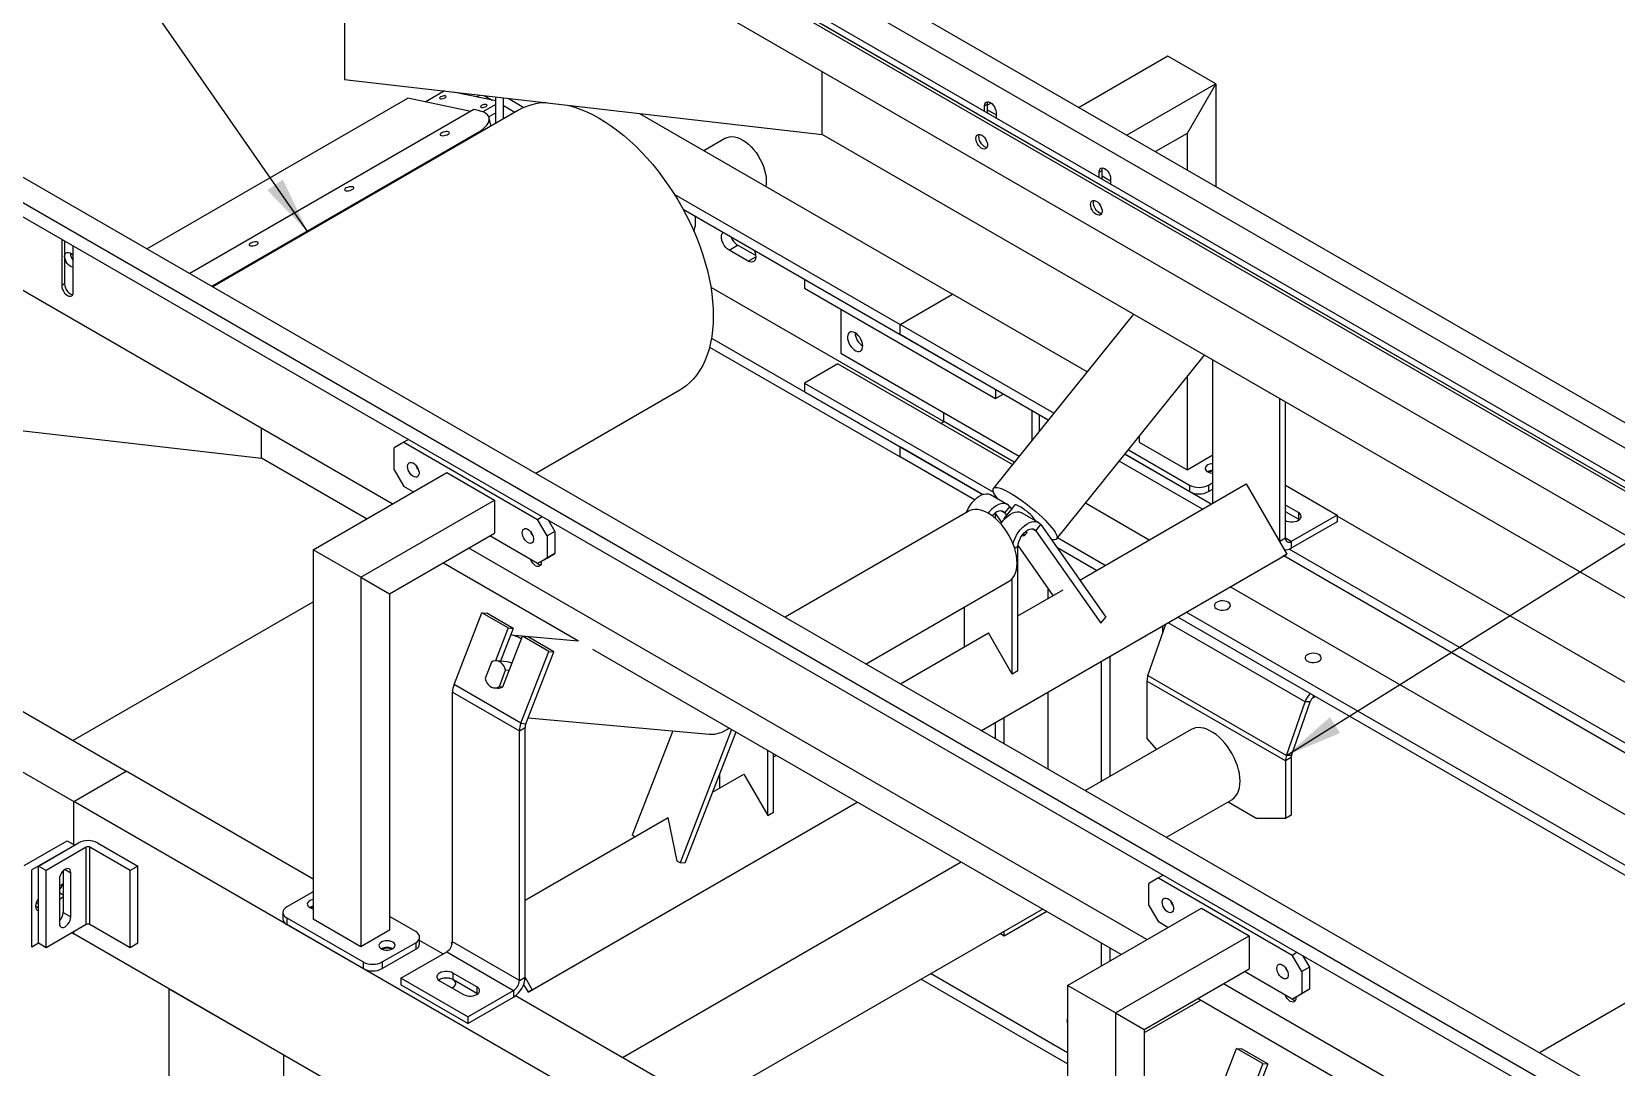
# Model space of a CAD drawing. Header units: millimetres. Extents: x 41 to 1868, y -696 to 319.
# Drawn here: x 107.3 to 165.9, y 219 to 257.3 of the extents above; entities that cross this region are included whole.
import ezdxf

# ---------------------------------------------------------------- set-up
doc = ezdxf.new("R2010")
doc.units = ezdxf.units.MM
doc.dimstyles.new('SLDDIMSTYLE0', dxfattribs={"dimtxt": 2.5, "dimasz": 2.116667, "dimexe": 0, "dimexo": 0.625, "dimgap": 0, "dimtad": 1, "dimdec": 0, "dimrnd": 1e-09, "dimtxsty": 'Standard', "dimsah": 1, "dimcen": 2.5, "dimazin": 3, "dimtfac": 2.116667, "dimtdec": 0, "dimtmove": 0, "dimatfit": 3, "dimfrac": 2})

msp = doc.modelspace()

# ---------------------------------------------------------------- linework, layer by layer
at = {"color": 7, "linetype": 'Continuous', "lineweight": 25}
for p, q in [((119.8755, 269.6242), (314.6834, 157.1639)), ((119.0623, 269.1547), (313.8703, 156.6945)), ((118.7441, 267.7462), (313.5521, 155.286)), ((118.8502, 267.8074), (313.6581, 155.3472)), ((313.5521, 153.6529), (118.7441, 266.1131)), ((118.8502, 266.0519), (118.8502, 255.5593)), ((136.5279, 257.6023), (295.9805, 165.5523)), ((136.74, 257.7248), (296.1926, 165.6748)), ((98.0966, 257.0515), (292.9045, 144.5912)), ((97.2835, 256.582), (292.0914, 144.1218)), ((149.3265, 256.4185), (146.0387, 254.5205)), ((151.0943, 255.398), (149.3265, 256.4185)), ((97.2835, 256.0513), (292.0914, 143.5911)), ((136.5279, 253.5196), (136.5279, 255.8468)), ((118.8502, 255.5593), (136.5279, 253.5196)), ((122.5524, 255.1322), (121.8573, 254.7309)), ((151.0943, 255.398), (147.8064, 253.5)), ((151.0943, 255.398), (150.0336, 253.5609)), ((151.0943, 255.398), (151.0943, 251.6019)), ((111.5364, 249.2928), (121.1976, 254.8701)), ((123.5277, 254.3784), (121.1976, 254.8701)), ((124.454, 254.7621), (122.8788, 255.0945)), ((123.8602, 254.9813), (123.7411, 254.9125)), ((124.454, 254.6359), (123.9705, 254.3568)), ((124.0189, 254.963), (124.3167, 254.791)), ((124.454, 253.9394), (124.454, 254.9127)), ((124.7369, 254.1027), (124.7369, 254.8801)), ((124.7369, 254.5895), (124.7369, 254.8801)), ((124.7369, 254.5895), (125.1585, 254.3461)), ((124.9032, 254.8609), (125.4901, 254.5221)), ((142.5383, 254.5817), (142.6444, 254.6429)), ((142.5383, 254.3775), (142.5383, 254.5817)), ((142.7833, 254.6822), (142.6444, 254.602)), ((142.6444, 254.3163), (142.6444, 254.6429)), ((123.6364, 254.4411), (113.1274, 248.3744)), ((125.2839, 254.4185), (113.9708, 247.8875)), ((123.8049, 254.4056), (123.6364, 254.4411)), ((124.454, 254.3284), (124.1912, 254.1766)), ((124.2572, 253.9138), (124.2038, 254.1393)), ((129.7637, 254.3001), (141.3539, 247.6093)), ((142.6444, 254.4388), (142.9626, 254.2551)), ((142.9626, 254.3367), (142.9626, 254.1326)), ((113.9328, 247.9095), (123.7553, 253.5799)), ((132.9508, 253.3858), (132.1492, 252.923)), ((295.9805, 161.4696), (136.5279, 253.5196)), ((150.0336, 253.5609), (148.8673, 252.8876)), ((150.0336, 253.5609), (150.0336, 252.2142)), ((120.6176, 239.8452), (97.9906, 252.9075)), ((146.7809, 252.1324), (146.887, 252.1937)), ((146.887, 251.8671), (146.887, 252.1937)), ((146.9879, 252.2579), (146.9982, 252.2519)), ((146.7809, 251.9283), (146.7809, 252.1324)), ((146.887, 251.9895), (147.2052, 251.8058)), ((147.2052, 251.8875), (147.2052, 251.6834)), ((131.0547, 251.3097), (139.4093, 246.4867)), ((131.3813, 250.7538), (139.4093, 246.1192)), ((108.385, 249.6425), (108.385, 247.9276)), ((108.4911, 249.5812), (108.4911, 247.9888)), ((108.8093, 247.6827), (108.8093, 249.3976)), ((133.0807, 249.2416), (133.3989, 249.4253)), ((134.0685, 249.0388), (133.3989, 249.4253)), ((133.7878, 248.8334), (133.0807, 249.2416)), ((135.8738, 248.1603), (135.8738, 247.8337)), ((135.8738, 248.1603), (142.9449, 244.0782)), ((108.4911, 247.9888), (108.385, 247.9276)), ((132.4058, 247.8757), (141.0357, 242.8938)), ((135.8738, 247.8337), (142.9449, 243.7516)), ((139.4093, 246.4867), (141.3539, 247.6093)), ((146.3303, 244.7364), (141.3539, 247.6093)), ((137.2173, 247.0581), (137.2173, 245.4247)), ((139.4093, 246.1192), (139.4093, 246.4867)), ((145.0976, 243.2029), (139.4093, 246.4867)), ((148.0458, 246.8705), (142.8672, 240.4283)), ((132.4334, 245.982), (139.4093, 241.9549)), ((144.8958, 242.952), (139.4093, 246.1192)), ((132.3639, 245.6547), (139.4093, 241.5874)), ((137.2173, 245.4247), (143.8197, 241.6133)), ((145.2053, 238.5487), (150.6749, 245.3528)), ((150.9882, 239.8841), (150.9882, 245.1719)), ((137.1112, 245.0369), (135.8738, 244.3225)), ((137.1112, 245.0369), (143.5731, 241.3065)), ((125.9267, 240.9855), (131.2609, 244.0649)), ((135.8738, 244.3225), (142.8713, 240.2829)), ((135.8738, 244.3225), (135.8738, 243.9959)), ((135.8738, 243.9959), (142.4629, 240.1921)), ((142.9449, 244.0782), (142.9449, 243.7516)), ((150.0336, 244.555), (150.0336, 241.1086)), ((98.0966, 243.5785), (115.7743, 241.5388)), ((142.9449, 243.7516), (143.2278, 243.9149)), ((153.4631, 238.4554), (153.4631, 243.7432)), ((153.6752, 238.5778), (153.6752, 243.6207)), ((140.9297, 242.8326), (141.0357, 242.8938)), ((141.0357, 242.8938), (141.0357, 243.2204)), ((143.6403, 241.3901), (141.0357, 242.8938)), ((144.2884, 243.3026), (144.2884, 242.1963)), ((144.5712, 242.5481), (144.5712, 243.1394)), ((115.7743, 241.5388), (115.7743, 242.6412)), ((121.2191, 242.2335), (121.0422, 242.1314)), ((148.2659, 242.356), (148.2659, 242.1292)), ((121.0422, 242.1314), (120.6887, 241.9272)), ((120.6887, 241.1107), (120.6887, 241.9272)), ((121.0422, 242.1314), (125.992, 239.274)), ((139.4093, 241.5874), (139.4093, 241.9549)), ((142.4629, 240.1921), (139.4093, 241.9549)), ((150.9289, 239.8366), (147.7267, 241.6852)), ((147.7267, 241.6852), (150.122, 240.3024)), ((147.8612, 241.8525), (150.122, 240.5474)), ((148.2659, 242.1292), (150.0336, 241.1086)), ((150.0336, 241.1086), (150.9882, 241.6597)), ((119.6628, 239.294), (115.7743, 241.5388)), ((120.6887, 241.1107), (121.0422, 240.4983)), ((121.5726, 241.1231), (121.5726, 241.1441)), ((142.1692, 239.9942), (139.4093, 241.5874)), ((150.6107, 239.6528), (147.5249, 241.4342)), ((117.6835, 238.1514), (122.6332, 241.0088)), ((121.3956, 240.2943), (121.0422, 240.4983)), ((122.6332, 241.0088), (124.401, 239.9883)), ((146.062, 237.0269), (152.2257, 240.5851)), ((150.122, 240.5474), (150.122, 240.3024)), ((150.8291, 240.5474), (150.9882, 240.6392)), ((150.8291, 240.5474), (150.8291, 240.3024)), ((152.2257, 240.5851), (153.7257, 237.9871)), ((153.6752, 240.5372), (155.5844, 239.435)), ((119.4513, 237.1309), (124.401, 239.9883)), ((124.401, 239.9883), (124.401, 238.7635)), ((143.3802, 239.8266), (142.7615, 240.1837)), ((142.9449, 240.1462), (142.9449, 240.0779)), ((150.8291, 240.3024), (150.9882, 240.3942)), ((150.9882, 239.8841), (150.9884, 239.8709)), ((125.992, 239.274), (126.1689, 239.3761)), ((141.9298, 239.5715), (135.1529, 235.6593)), ((142.9253, 239.5053), (143.1716, 239.1549)), ((142.9449, 239.3053), (142.9449, 239.4774)), ((143.5317, 239.6556), (143.2561, 239.3128)), ((143.2752, 239.2857), (143.2561, 239.3128)), ((143.2864, 239.5146), (143.4701, 239.7432)), ((143.2864, 239.5146), (143.348, 239.427)), ((143.4701, 239.7432), (143.5317, 239.6556)), ((143.6465, 239.8018), (143.5304, 239.6573)), ((144.5292, 239.1632), (143.9105, 239.5204)), ((148.6302, 238.5095), (146.2694, 239.8724)), ((154.1525, 239.5269), (153.6752, 239.8024)), ((154.1525, 239.2819), (153.6752, 239.5574)), ((155.5844, 239.435), (153.8874, 238.4553)), ((154.1525, 239.5269), (154.1525, 239.2819)), ((155.5844, 239.435), (155.5844, 239.19)), ((174.261, 228.6124), (155.5844, 239.3941)), ((120.5119, 236.5184), (124.401, 238.7635)), ((126.3455, 238.6616), (125.992, 239.274)), ((126.6284, 238.8249), (126.3455, 238.6616)), ((126.3808, 239.2537), (126.6284, 238.8249)), ((126.6284, 238.8249), (126.6284, 238.0083)), ((143.971, 238.7441), (144.0203, 238.6739)), ((144.1122, 238.7882), (144.0203, 238.6739)), ((144.1122, 238.7882), (144.0743, 238.842)), ((144.4355, 238.8513), (144.6192, 239.0798)), ((144.4355, 238.8513), (146.8376, 235.4335)), ((144.6192, 239.0798), (147.0213, 235.662)), ((155.5844, 239.19), (153.8874, 238.2104)), ((154.1834, 239.2615), (154.1525, 239.2819)), ((96.0991, 238.4247), (110.7715, 229.9544)), ((117.6835, 238.1514), (117.6835, 224.4743)), ((119.4513, 237.1309), (117.6835, 238.1514)), ((148.5483, 223.7212), (123.4462, 238.2123)), ((125.992, 237.6409), (124.2242, 238.6614)), ((125.8152, 238.6739), (125.8152, 238.6949)), ((126.3455, 238.6616), (126.3455, 237.8451)), ((143.7757, 233.6659), (143.7757, 238.2663)), ((143.7765, 238.2941), (145.0697, 236.4541)), ((146.6856, 237.3869), (145.2105, 238.2385)), ((147.0039, 237.5707), (145.2384, 238.5898)), ((153.6752, 238.5778), (153.4631, 238.4554)), ((153.4633, 238.4415), (153.4631, 238.4554)), ((173.0283, 227.0789), (153.8094, 238.1737)), ((153.8874, 238.4553), (153.8874, 238.2104)), ((127.5111, 234.7633), (122.4914, 237.6611)), ((125.992, 237.6409), (126.3455, 237.8451)), ((126.2748, 237.8042), (125.992, 237.6409)), ((126.1334, 237.7225), (126.1334, 237.6817)), ((126.6284, 238.0083), (126.2748, 237.8042)), ((126.3455, 237.8451), (126.6284, 238.0083)), ((142.4232, 231.4623), (153.7257, 237.9871)), ((142.4232, 231.4623), (153.5757, 237.9005)), ((153.7257, 237.9871), (153.5757, 237.9005)), ((172.8266, 226.8279), (153.611, 237.9208)), ((94.1545, 237.3021), (108.827, 228.8319)), ((119.4513, 237.1309), (119.4513, 223.4538)), ((119.4513, 237.1309), (120.5119, 236.5184)), ((138.1532, 233.9273), (143.4297, 236.9733)), ((143.5636, 233.5435), (143.5636, 237.0851)), ((120.5119, 236.5184), (120.5119, 224.0661)), ((143.7757, 235.7071), (145.4434, 236.6698)), ((144.8894, 236.35), (144.8894, 236.7107)), ((171.5711, 225.2661), (151.6305, 236.7775)), ((108.7949, 231.0955), (117.6835, 236.2268)), ((122.9022, 233.1583), (123.9344, 235.8187)), ((124.9067, 235.2575), (123.9344, 235.8187)), ((123.9344, 235.8187), (124.1182, 235.8023)), ((125.0904, 235.241), (124.1182, 235.8023)), ((141.7958, 234.5641), (141.7958, 236.0302)), ((170.3936, 224.068), (150.0041, 235.8387)), ((124.9067, 235.2575), (124.4338, 234.0387)), ((125.0904, 235.241), (124.6186, 234.025)), ((124.9067, 235.2575), (125.0904, 235.241)), ((146.8376, 235.4335), (147.0213, 235.662)), ((148.586, 233.4968), (149.2456, 235.4007)), ((149.1321, 235.0731), (149.1321, 235.3352)), ((170.0999, 223.8702), (149.6859, 235.6549)), ((124.7086, 233.0738), (125.4371, 234.9513)), ((127.4966, 234.7717), (124.9951, 234.9954)), ((126.4093, 234.39), (125.4371, 234.9513)), ((125.4371, 234.9513), (125.6208, 234.9349)), ((126.593, 234.3736), (125.6208, 234.9349)), ((139.4229, 233.1943), (142.6797, 235.0744)), ((143.5636, 233.5435), (142.6797, 235.0744)), ((124.8742, 234.0022), (124.4762, 234.0378)), ((125.3771, 231.7295), (126.4093, 234.39)), ((125.5608, 231.7131), (126.593, 234.3736)), ((126.4093, 234.39), (126.593, 234.3736)), ((147.5936, 223.17), (128.0437, 234.4559)), ((146.8693, 229.5828), (146.8693, 234.029)), ((147.1875, 229.7665), (147.1875, 234.2127)), ((124.2834, 233.9942), (124.0496, 233.3915)), ((124.5799, 233.0853), (124.8137, 233.6881)), ((124.9425, 233.6765), (124.8137, 233.6881)), ((143.7757, 233.6659), (143.5636, 233.5435)), ((148.586, 233.4968), (153.7125, 230.5373)), ((122.8454, 232.8805), (125.3202, 231.4518)), ((122.8454, 223.6375), (122.8454, 232.8805)), ((125.3771, 231.7295), (122.9022, 233.1583)), ((124.3871, 233.0417), (124.5158, 233.0302)), ((124.5799, 233.0853), (124.7086, 233.0738)), ((144.8894, 230.0386), (144.8894, 232.886)), ((153.6752, 230.3332), (148.5487, 233.2926)), ((148.5487, 233.2926), (148.5487, 231.1674)), ((153.7125, 230.5373), (154.401, 232.5247)), ((153.9023, 230.5373), (154.5907, 232.5247)), ((154.5907, 232.5247), (154.401, 232.5247)), ((154.7172, 232.688), (154.7713, 232.7192)), ((125.3771, 231.7295), (125.5608, 231.7131)), ((125.6432, 231.9254), (132.3508, 231.3257)), ((142.9449, 231.1611), (142.9449, 231.7634)), ((143.2631, 230.9774), (143.2631, 231.9471)), ((125.3202, 231.4518), (125.5324, 231.5742)), ((125.3202, 222.2088), (125.3202, 231.4518)), ((125.5324, 222.3313), (125.5324, 231.5742)), ((130.9965, 231.4468), (129.4993, 227.5878)), ((133.1778, 231.492), (131.2671, 226.5673)), ((133.3331, 231.4024), (131.4508, 226.5509)), ((150.1852, 231.4971), (146.2741, 229.2392)), ((148.5487, 231.1674), (148.9038, 230.7573)), ((134.5126, 228.3185), (134.5126, 230.7214)), ((134.7248, 228.4409), (134.7248, 230.599)), ((134.7248, 230.4821), (134.826, 230.5405)), ((153.9023, 230.5373), (153.7125, 230.5373)), ((108.827, 228.8319), (110.7715, 229.9544)), ((117.6835, 225.9642), (110.7715, 229.9544)), ((153.8874, 230.4556), (153.6752, 230.3332)), ((153.6752, 230.3332), (153.6752, 228.2079)), ((153.8874, 230.4556), (153.8874, 228.3304)), ((132.4713, 229.1812), (133.6287, 229.8494)), ((132.7449, 229.3391), (132.7449, 229.8863)), ((133.6287, 229.8494), (134.5126, 228.3185)), ((108.827, 227.2397), (108.827, 228.8319)), ((270.0473, 135.7613), (108.827, 228.8319)), ((125.6449, 221.7764), (137.8263, 228.8085)), ((125.7949, 221.863), (137.8262, 228.8085)), ((149.2743, 227.5072), (151.6851, 228.8989)), ((151.5513, 228.8216), (152.6146, 228.2078)), ((125.5324, 225.1754), (130.8322, 228.235)), ((131.161, 226.6285), (130.8322, 228.235)), ((134.5126, 228.3185), (134.7248, 228.4409)), ((153.6752, 228.2079), (152.6146, 228.2078)), ((153.8874, 228.3304), (153.6752, 228.2079)), ((129.6052, 227.5267), (129.4993, 227.5878)), ((106.9885, 226.4641), (108.5795, 227.3826)), ((108.8623, 227.2193), (107.2713, 226.3008)), ((107.5188, 226.4437), (109.0038, 227.3009)), ((109.2866, 227.1377), (107.8017, 226.2804)), ((108.5795, 227.3826), (108.8623, 227.2193)), ((109.2866, 224.2798), (109.2866, 227.1377)), ((110.9129, 226.2804), (109.428, 227.1377)), ((109.428, 224.2798), (109.428, 227.1377)), ((109.7109, 227.3009), (111.1958, 226.4437)), ((107.8017, 226.2804), (107.5188, 226.4437)), ((107.5188, 223.5858), (107.5188, 226.4437)), ((111.1958, 226.4437), (110.9129, 226.2804)), ((111.1958, 223.5858), (111.1958, 226.4437)), ((141.6772, 226.5854), (129.1423, 219.3492)), ((131.2671, 226.5673), (131.161, 226.6285)), ((131.4508, 226.5509), (131.2671, 226.5673)), ((107.2713, 223.4429), (107.2713, 226.3008)), ((107.8017, 223.4225), (107.8017, 226.2804)), ((108.2966, 225.9538), (108.2966, 224.3207)), ((108.4381, 226.2664), (108.4381, 224.7289)), ((108.7209, 224.5656), (108.7209, 226.1987)), ((110.9129, 223.4225), (110.9129, 226.2804)), ((148.973, 226.0073), (148.6194, 225.8032)), ((148.6194, 224.9866), (148.6194, 225.8032)), ((149.1498, 226.1095), (148.973, 226.0073)), ((148.973, 226.0073), (153.9227, 223.1499)), ((108.4381, 225.7904), (108.2966, 225.7087)), ((108.2966, 225.2188), (108.4381, 225.3005)), ((117.6835, 225.4948), (116.7112, 224.9336)), ((107.5188, 225.0964), (107.4249, 225.0421)), ((108.4381, 224.7289), (108.7209, 224.5656)), ((116.5648, 224.7295), (116.5648, 224.4845)), ((132.1425, 217.6172), (144.6774, 224.8534)), ((144.8407, 224.7592), (143.2631, 223.8485)), ((145.6142, 222.0273), (150.564, 224.8848)), ((148.6194, 224.9866), (148.973, 224.3743)), ((149.5033, 224.9991), (149.5033, 225.0201)), ((150.564, 224.8848), (152.3317, 223.8642)), ((109.2866, 224.2798), (107.8017, 223.4225)), ((110.9129, 223.4225), (109.428, 224.2798)), ((116.7112, 224.5254), (119.5396, 222.8925)), ((116.7112, 224.5254), (116.7112, 224.2804)), ((116.7112, 224.2804), (119.5396, 222.6476)), ((119.4513, 223.4538), (117.6835, 224.4743)), ((120.5119, 224.0661), (119.4513, 223.4538)), ((121.4842, 224.0151), (120.5119, 224.5764)), ((149.3263, 224.1703), (148.973, 224.3743)), ((107.5188, 223.5858), (107.2713, 223.4429)), ((107.8017, 223.4225), (107.5188, 223.5858)), ((108.7561, 223.9735), (108.827, 223.9326)), ((108.827, 223.9326), (108.827, 224.0144)), ((270.0473, 130.8621), (108.827, 223.9326)), ((111.1958, 223.5858), (110.9129, 223.4225)), ((120.2468, 222.8925), (121.4842, 223.6069)), ((121.4842, 223.6069), (121.4842, 223.3619)), ((121.6306, 223.566), (121.6306, 223.811)), ((122.4918, 223.1885), (121.6306, 223.6856)), ((122.845, 223.6238), (122.7949, 223.5949)), ((122.7949, 223.5949), (122.8294, 223.5352)), ((125.3202, 222.2088), (122.8454, 223.6375)), ((143.2631, 223.8485), (143.0998, 223.9427)), ((143.2631, 223.8485), (143.2631, 224.037)), ((146.8693, 222.7519), (146.8693, 223.5881)), ((147.382, 221.0068), (152.3317, 223.8642)), ((152.3317, 223.8642), (152.3317, 222.6394)), ((119.5396, 222.8925), (119.5396, 222.6476)), ((120.2468, 222.6476), (121.4842, 223.3619)), ((120.2468, 222.8925), (120.2468, 222.6476)), ((120.9362, 222.2904), (122.6332, 223.2701)), ((122.6332, 223.2701), (125.1081, 221.8414)), ((147.1875, 222.9356), (147.1875, 223.4044)), ((153.9227, 223.1499), (154.0996, 223.252)), ((154.2763, 222.5375), (153.9227, 223.1499)), ((154.3115, 223.1297), (154.5591, 222.7008)), ((169.8605, 223.4474), (163.0837, 219.5352)), ((120.9362, 222.2904), (120.9362, 222.0455)), ((123.4111, 220.8617), (120.9362, 222.2904)), ((123.7469, 221.9741), (122.863, 222.4843)), ((122.863, 222.4843), (122.863, 222.2394)), ((125.3202, 222.2088), (125.5324, 222.3313)), ((125.5322, 222.318), (125.7949, 221.863)), ((145.6142, 219.5317), (140.5365, 222.463)), ((148.4426, 220.3943), (152.3317, 222.6394)), ((153.9227, 221.5168), (152.1549, 222.5374)), ((153.7459, 222.5499), (153.7459, 222.5708)), ((154.5591, 222.7008), (154.2763, 222.5375)), ((154.2763, 222.5375), (154.2763, 221.721)), ((154.5591, 222.7008), (154.5591, 221.8843)), ((112.3625, 206.3773), (112.3625, 221.8916)), ((116.6052, 219.4424), (112.3625, 221.8916)), ((123.4111, 220.6168), (120.9362, 222.0455)), ((122.3681, 222.2394), (122.3372, 222.219)), ((122.3681, 222.1986), (123.252, 221.6883)), ((123.7469, 221.7291), (122.863, 222.2394)), ((123.4111, 220.8617), (125.1081, 221.8414)), ((123.7469, 221.9741), (123.7469, 221.7291)), ((123.7778, 221.7087), (123.7469, 221.7291)), ((125.1081, 221.8414), (125.1081, 221.5964)), ((125.4793, 222.0633), (125.6449, 221.7764)), ((125.7949, 221.863), (125.6449, 221.7764)), ((145.6142, 219.1234), (140.1829, 222.2588)), ((145.6142, 222.0273), (145.6142, 208.3503)), ((147.382, 221.0068), (145.6142, 222.0273)), ((176.479, 207.5971), (151.3769, 222.0882)), ((153.9227, 221.5168), (154.2763, 221.721)), ((154.5591, 221.8843), (154.2056, 221.6801)), ((154.2763, 221.721), (154.5591, 221.8843)), ((123.4111, 220.6168), (125.1081, 221.5964)), ((145.6142, 209.8402), (125.1737, 221.6402)), ((150.5329, 221.4731), (148.4426, 220.2664)), ((155.4419, 218.6393), (150.4222, 221.5371)), ((154.2056, 221.6801), (153.9227, 221.5168)), ((154.0641, 221.5985), (154.0641, 221.5576)), ((123.4111, 220.8617), (123.4111, 220.6168)), ((147.382, 221.0068), (147.382, 207.3298)), ((147.382, 221.0068), (148.4426, 220.3943)), ((148.4426, 220.3943), (148.4426, 207.9421)), ((116.6052, 203.9281), (116.6052, 219.4424)), ((150.8329, 217.0342), (151.8652, 219.6947)), ((152.8374, 219.1334), (151.8652, 219.6947)), ((151.8652, 219.6947), (152.0489, 219.6783)), ((153.0212, 219.117), (152.0489, 219.6783)), ((152.8374, 219.1334), (152.3646, 217.9146)), ((153.0212, 219.117), (152.5494, 217.901)), ((152.8374, 219.1334), (153.0212, 219.117))]:
    msp.add_line(p, q, dxfattribs=at)
at = {"color": 8, "linetype": 'Continuous', "lineweight": 25}
for p, q in [((123.7553, 253.5799), (123.7644, 253.5413)), ((133.7878, 248.8334), (134.0707, 248.9967)), ((150.9882, 239.8841), (150.9997, 239.8774)), ((143.157, 239.5894), (143.2864, 239.5146)), ((144.306, 238.926), (144.4355, 238.8513)), ((143.7757, 238.2663), (143.6535, 238.1957)), ((153.4514, 238.4621), (153.4631, 238.4554)), ((153.8874, 238.4553), (153.6752, 238.5778)), ((154.401, 232.5247), (149.3323, 235.4508)), ((154.7172, 232.688), (154.7172, 232.7504)), ((108.5087, 226.3212), (108.7209, 226.1987)), ((108.2966, 225.4637), (108.4381, 225.3821)), ((107.4128, 224.9535), (107.5188, 224.8923))]:
    msp.add_line(p, q, dxfattribs=at)
at = {"color": 7, "linetype": 'Continuous', "lineweight": 25, "flags": 128}
for points in [[(122.4028, 254.8466), (122.4418, 254.8436), (122.4883, 254.8489), (122.5352, 254.8616), (122.5755, 254.8798), (122.6029, 254.9007), (122.6133, 254.9211), (122.6051, 254.9379), (122.5796, 254.9486), (122.5406, 254.9515), (122.4941, 254.9462), (122.4472, 254.9335), (122.407, 254.9154), (122.3796, 254.8945), (122.3691, 254.8741), (122.3773, 254.8572), (122.4028, 254.8466)], [(123.9194, 254.5265), (123.9583, 254.5236), (124.0048, 254.5289), (124.0518, 254.5416), (124.092, 254.5597), (124.1194, 254.5806), (124.1298, 254.601), (124.1217, 254.6179), (124.0962, 254.6286), (124.0572, 254.6315), (124.0107, 254.6262), (123.9638, 254.6135), (123.9235, 254.5953), (123.8961, 254.5744), (123.8857, 254.554), (123.8939, 254.5372), (123.9194, 254.5265)], [(127.103, 254.6071), (127.1459, 254.5963), (127.3681, 254.5316), (127.5929, 254.4513), (127.8198, 254.3558), (128.048, 254.2452), (128.2768, 254.12), (128.5056, 253.9805), (128.7338, 253.827), (128.9606, 253.6602), (129.1853, 253.4803), (129.4074, 253.2881), (129.6262, 253.0839), (129.841, 252.8685), (130.0512, 252.6424), (130.2561, 252.4064), (130.4553, 252.1611), (130.648, 251.9072), (130.8338, 251.6456), (131.0121, 251.3768), (131.1823, 251.1018), (131.344, 250.8214), (131.4967, 250.5363), (131.6399, 250.2474), (131.7733, 249.9555), (131.8964, 249.6616), (132.0088, 249.3664), (132.1103, 249.0709), (132.2006, 248.7759), (132.2793, 248.4822), (132.3463, 248.1908), (132.4013, 247.9024), (132.4442, 247.618), (132.4748, 247.3383), (132.4932, 247.0643), (132.4991, 246.7966), (132.4927, 246.536), (132.4739, 246.2835), (132.4427, 246.0395), (132.3994, 245.805), (132.3439, 245.5806), (132.2765, 245.3669), (132.1973, 245.1646), (132.1066, 244.9742), (132.0047, 244.7963), (131.8918, 244.6315), (131.7684, 244.4802), (131.6346, 244.3429), (131.491, 244.2199), (131.338, 244.1117), (131.2609, 244.0649)], [(142.5383, 254.5817), (142.5455, 254.6409), (142.5667, 254.6877), (142.6004, 254.719), (142.6444, 254.7326), (142.6955, 254.7275), (142.7504, 254.7042), (142.8053, 254.6641), (142.8565, 254.6101), (142.9004, 254.5458), (142.9341, 254.4756), (142.9553, 254.4043), (142.9626, 254.3367)], [(142.6444, 254.6429), (142.6516, 254.7021), (142.6632, 254.7329)], [(123.7553, 253.5799), (123.8677, 253.6498), (123.966, 253.7215), (124.0489, 253.7941), (124.1154, 253.8667), (124.1646, 253.9383), (124.196, 254.0082), (124.2092, 254.0753), (124.2039, 254.1389), (124.1802, 254.1982), (124.1385, 254.2523), (124.0793, 254.3007), (124.0033, 254.3427), (123.9114, 254.3778), (123.8049, 254.4056)], [(122.4355, 253.4821), (122.4805, 253.4779), (122.534, 253.4819), (122.5903, 253.4937), (122.6432, 253.5119), (122.687, 253.5347), (122.7169, 253.5595), (122.7298, 253.5837), (122.7242, 253.6046), (122.7007, 253.6199), (122.6618, 253.6281), (122.6119, 253.6283), (122.5562, 253.6203), (122.5009, 253.6051), (122.4519, 253.5843), (122.4145, 253.5602), (122.3928, 253.5354), (122.3891, 253.5125), (122.4039, 253.4941), (122.4355, 253.4821)], [(132.9508, 253.3858), (133.009, 253.4136), (133.0932, 253.4369), (133.1842, 253.4443), (133.2807, 253.4357), (133.3813, 253.4111), (133.4847, 253.371), (133.5893, 253.3159), (133.6937, 253.2466), (133.7965, 253.1641), (133.8962, 253.0694), (133.9913, 252.9641), (134.0807, 252.8494), (134.1629, 252.7271), (134.237, 252.5988), (134.3017, 252.4663), (134.3562, 252.3316), (134.3998, 252.1965), (134.4318, 252.0629), (134.4518, 251.9326), (134.4595, 251.8076), (134.4548, 251.6895), (134.4418, 251.5995)], [(142.2201, 253.3773), (142.2268, 253.4344), (142.2463, 253.4802), (142.2776, 253.5118), (142.3186, 253.5273), (142.3667, 253.5257), (142.4189, 253.507), (142.472, 253.4725), (142.5225, 253.4243), (142.5674, 253.3655), (142.6038, 253.2997), (142.6295, 253.2312), (142.6427, 253.164), (142.6427, 253.1026), (142.6295, 253.0508), (142.6038, 253.0118), (142.5674, 252.988), (142.5225, 252.981), (142.472, 252.9913), (142.4189, 253.018), (142.3667, 253.0597), (142.3186, 253.1136), (142.2776, 253.1764), (142.2463, 253.2441), (142.2268, 253.3125), (142.2201, 253.3773)], [(142.3262, 253.4385), (142.3328, 253.4956), (142.345, 253.5285)], [(142.3262, 253.4385), (142.3328, 253.4956), (142.345, 253.5285)], [(142.6256, 253.0424), (142.578, 253.0525), (142.525, 253.0793), (142.4727, 253.1209), (142.4246, 253.1749), (142.3837, 253.2376), (142.3524, 253.3054), (142.3328, 253.3738), (142.3262, 253.4385)], [(142.6256, 253.0424), (142.578, 253.0525), (142.525, 253.0793), (142.4727, 253.1209), (142.4246, 253.1749), (142.3837, 253.2376), (142.3524, 253.3054), (142.3328, 253.3738), (142.3262, 253.4385)], [(146.7809, 252.1324), (146.7882, 252.1917), (146.8094, 252.2385), (146.8431, 252.2698), (146.887, 252.2834), (146.9382, 252.2783), (146.9931, 252.2549), (147.048, 252.2149), (147.0991, 252.1609), (147.1431, 252.0966), (147.1768, 252.0264), (147.198, 251.9551), (147.2052, 251.8875)], [(146.887, 252.1937), (146.8942, 252.2529), (146.9058, 252.2836)], [(118.8999, 251.4411), (118.9449, 251.4369), (118.9985, 251.4409), (119.0547, 251.4527), (119.1076, 251.4709), (119.1514, 251.4937), (119.1814, 251.5185), (119.1943, 251.5426), (119.1886, 251.5635), (119.1651, 251.5789), (119.1263, 251.5871), (119.0764, 251.5872), (119.0207, 251.5793), (118.9654, 251.5641), (118.9163, 251.5433), (118.879, 251.5192), (118.8572, 251.4943), (118.8536, 251.4715), (118.8683, 251.4531), (118.8999, 251.4411)], [(146.4627, 250.9281), (146.4694, 250.9851), (146.489, 251.0309), (146.5202, 251.0626), (146.5612, 251.0781), (146.6093, 251.0764), (146.6615, 251.0578), (146.7146, 251.0233), (146.7652, 250.9751), (146.8101, 250.9163), (146.8465, 250.8505), (146.8721, 250.7819), (146.8853, 250.7148), (146.8853, 250.6534), (146.8721, 250.6016), (146.8465, 250.5626), (146.8101, 250.5388), (146.7652, 250.5318), (146.7146, 250.542), (146.6615, 250.5688), (146.6093, 250.6105), (146.5612, 250.6644), (146.5202, 250.7272), (146.489, 250.7949), (146.4694, 250.8633), (146.4627, 250.9281)], [(146.5688, 250.9893), (146.5755, 251.0464), (146.5876, 251.0793)], [(146.5688, 250.9893), (146.5755, 251.0464), (146.5876, 251.0793)], [(146.8682, 250.5932), (146.8207, 250.6033), (146.7676, 250.6301), (146.7154, 250.6717), (146.6673, 250.7256), (146.6263, 250.7884), (146.595, 250.8561), (146.5755, 250.9245), (146.5688, 250.9893)], [(146.8682, 250.5932), (146.8207, 250.6033), (146.7676, 250.6301), (146.7154, 250.6717), (146.6673, 250.7256), (146.6263, 250.7884), (146.595, 250.8561), (146.5755, 250.9245), (146.5688, 250.9893)], [(133.0807, 249.2416), (133.0178, 249.2861), (132.958, 249.3448), (132.9044, 249.4147), (132.8596, 249.4923), (132.8259, 249.5736), (132.805, 249.6547), (132.7979, 249.7315), (132.805, 249.8001), (132.8259, 249.8571), (132.8596, 249.8995), (132.8602, 249.9)], [(115.3644, 249.4001), (115.4094, 249.3959), (115.4629, 249.3999), (115.5192, 249.4116), (115.5721, 249.4299), (115.6159, 249.4526), (115.6459, 249.4774), (115.6587, 249.5016), (115.6531, 249.5225), (115.6296, 249.5379), (115.5908, 249.5461), (115.5408, 249.5462), (115.4852, 249.5382), (115.4298, 249.523), (115.3808, 249.5022), (115.3434, 249.4781), (115.3217, 249.4533), (115.318, 249.4305), (115.3328, 249.4121), (115.3644, 249.4001)], [(108.4911, 249.0095), (108.4978, 249.0666), (108.5173, 249.1124), (108.5486, 249.144), (108.5896, 249.1595), (108.6377, 249.1579), (108.6899, 249.1392), (108.743, 249.1047), (108.7936, 249.0566), (108.8093, 249.038)], [(108.8093, 248.6137), (108.7936, 248.6133), (108.743, 248.6235), (108.6899, 248.6503), (108.6377, 248.6919), (108.5896, 248.7458), (108.5486, 248.8086), (108.5173, 248.8764), (108.4978, 248.9447), (108.4911, 249.0095)], [(134.0084, 249.2371), (134.009, 249.236), (134.0427, 249.1546), (134.0636, 249.0735), (134.0707, 248.9967), (134.0636, 248.9282), (134.0427, 248.8712), (134.009, 248.8287), (133.9642, 248.8029), (133.9106, 248.7949), (133.8508, 248.8053), (133.7878, 248.8334)], [(108.385, 247.9276), (108.3923, 247.86), (108.4135, 247.7887), (108.4472, 247.7185), (108.4911, 247.6542), (108.5423, 247.6002), (108.5972, 247.5602), (108.6521, 247.5368), (108.7032, 247.5318), (108.7472, 247.5453), (108.7809, 247.5766), (108.8021, 247.6235), (108.8093, 247.6827)], [(108.4911, 247.9888), (108.4983, 247.9213), (108.5195, 247.85), (108.5532, 247.7798), (108.5972, 247.7155), (108.6483, 247.6615), (108.7032, 247.6214), (108.7581, 247.5981), (108.7905, 247.5927)], [(137.7476, 246.1801), (137.6868, 246.2075), (137.6289, 246.2185), (137.5765, 246.2123), (137.5321, 246.1894), (137.4977, 246.1507), (137.4751, 246.0982), (137.4652, 246.0342), (137.4685, 245.9618), (137.4849, 245.8843), (137.5135, 245.8053), (137.5531, 245.7286), (137.6018, 245.6578), (137.6573, 245.5961), (137.7171, 245.5464), (137.7782, 245.5111), (137.838, 245.4918), (137.8935, 245.4894), (137.9422, 245.5041), (137.9817, 245.535), (138.0104, 245.5809), (138.0268, 245.6395), (138.0301, 245.7081), (138.0202, 245.7835), (137.9975, 245.8622), (137.9632, 245.9405), (137.9188, 246.0147), (137.8664, 246.0813), (137.8084, 246.1373), (137.7476, 246.1801)], [(121.1837, 241.2332), (121.1903, 241.2903), (121.2099, 241.3361), (121.2412, 241.3677), (121.2821, 241.3832), (121.3302, 241.3816), (121.3825, 241.3629), (121.4355, 241.3284), (121.4861, 241.2803), (121.531, 241.2215), (121.5674, 241.1557), (121.593, 241.0871), (121.6063, 241.02), (121.6063, 240.9586), (121.593, 240.9067), (121.5674, 240.8677), (121.531, 240.844), (121.4861, 240.837), (121.4355, 240.8472), (121.3825, 240.874), (121.3302, 240.9156), (121.2821, 240.9696), (121.2412, 241.0323), (121.2099, 241.1001), (121.1903, 241.1685), (121.1837, 241.2332)], [(150.9882, 241.3326), (150.9405, 241.3287), (150.8697, 241.314), (150.8075, 241.2896), (150.7578, 241.257), (150.7236, 241.2183), (150.7072, 241.176), (150.7096, 241.1326), (150.7306, 241.0909), (150.7688, 241.0535), (150.822, 241.0228), (150.8868, 241.0007), (150.959, 240.9886), (150.9882, 240.9868)], [(141.8732, 239.5388), (141.8998, 239.6018), (141.9554, 239.7112), (142.0206, 239.8154), (142.0939, 239.9119), (142.1735, 239.9985), (142.2576, 240.073), (142.3441, 240.1338), (142.431, 240.1793), (142.5163, 240.2086), (142.5979, 240.2208), (142.674, 240.2158), (142.7426, 240.1937), (142.7615, 240.1837)], [(143.028, 240.0299), (142.9756, 240.1008), (142.9245, 240.1788), (142.8864, 240.2487), (142.8618, 240.3097), (142.8509, 240.361), (142.854, 240.4022), (142.8709, 240.4326), (142.9015, 240.4519), (142.9454, 240.46), (143.0021, 240.4567), (143.0709, 240.442), (143.151, 240.4161), (143.2415, 240.3794), (143.3413, 240.3322), (143.4493, 240.2751), (143.5641, 240.2088), (143.6845, 240.1341), (143.809, 240.0518), (143.9362, 239.9628), (144.0645, 239.8684), (144.1925, 239.7694), (144.3187, 239.6672), (144.4416, 239.5629), (144.5597, 239.4577), (144.6717, 239.3529), (144.7762, 239.2496), (144.872, 239.1492), (144.9581, 239.0527), (145.0334, 238.9614), (145.0969, 238.8762), (145.0969, 238.8762)], [(143.7404, 237.6601), (143.7342, 237.7961), (143.7156, 237.9377), (143.6849, 238.0832), (143.6423, 238.231), (143.5885, 238.3792), (143.5241, 238.5262), (143.4497, 238.6702), (143.3664, 238.8095), (143.2749, 238.9426), (143.1765, 239.0677), (143.0723, 239.1836), (142.9635, 239.2888), (142.8513, 239.382), (142.7371, 239.4623), (142.6223, 239.5286), (142.5081, 239.5802), (142.396, 239.6164), (142.2871, 239.6369), (142.1829, 239.6414), (142.0845, 239.6298), (141.9931, 239.6023), (141.9298, 239.5715)], [(143.4701, 239.7432), (143.4209, 239.7977), (143.3613, 239.8365), (143.2927, 239.8586), (143.2167, 239.8637), (143.135, 239.8514), (143.0497, 239.8221), (142.9628, 239.7766), (142.8763, 239.7158), (142.7922, 239.6413), (142.7126, 239.5547), (142.671, 239.5022)], [(143.2864, 239.5146), (143.2449, 239.5572), (143.1926, 239.5827), (143.1318, 239.5901), (143.0648, 239.579), (142.9945, 239.5499), (142.9235, 239.504), (142.8549, 239.4431), (142.8202, 239.4054)], [(143.1411, 239.1089), (143.1697, 239.1521), (143.2429, 239.2486), (143.3226, 239.3351), (143.4066, 239.4097), (143.4931, 239.4704), (143.5801, 239.516), (143.6654, 239.5452), (143.747, 239.5575), (143.823, 239.5525), (143.8917, 239.5303), (143.9105, 239.5204)], [(143.2561, 239.3128), (143.2819, 239.3172), (143.3022, 239.3146)], [(144.3898, 239.2844), (144.35, 239.3357), (144.2988, 239.3925), (144.2381, 239.4528), (144.1701, 239.5144), (144.0973, 239.575), (144.0223, 239.6325), (143.9478, 239.6848), (143.8765, 239.73), (143.811, 239.7665), (143.7536, 239.7929), (143.7064, 239.8084), (143.6711, 239.8122), (143.6491, 239.8044), (143.6465, 239.8018)], [(153.6752, 239.2316), (153.7188, 239.2129), (153.7894, 239.1933), (153.8658, 239.1832), (153.9442, 239.1832), (154.0206, 239.1933), (154.0912, 239.2129), (154.1525, 239.2411), (154.2014, 239.2765), (154.2354, 239.3172), (154.2528, 239.3614), (154.2528, 239.4066), (154.2354, 239.4507), (154.2014, 239.4915), (154.1525, 239.5269)], [(125.4263, 238.784), (125.433, 238.8411), (125.4525, 238.8869), (125.4838, 238.9185), (125.5248, 238.934), (125.5729, 238.9324), (125.6251, 238.9137), (125.6782, 238.8792), (125.7288, 238.831), (125.7737, 238.7722), (125.8101, 238.7065), (125.8357, 238.6379), (125.8489, 238.5707), (125.8489, 238.5093), (125.8357, 238.4575), (125.8101, 238.4185), (125.7737, 238.3947), (125.7288, 238.3878), (125.6782, 238.398), (125.6251, 238.4248), (125.5729, 238.4664), (125.5248, 238.5203), (125.4838, 238.5831), (125.4525, 238.6508), (125.433, 238.7192), (125.4263, 238.784)], [(143.5929, 238.3683), (143.6229, 238.4692), (143.6676, 238.5813), (143.7232, 238.6907), (143.7884, 238.7949), (143.8617, 238.8914), (143.9413, 238.978), (144.0253, 239.0525), (144.1119, 239.1133), (144.1988, 239.1588), (144.2841, 239.1881), (144.3657, 239.2003), (144.4417, 239.1953), (144.5104, 239.1731), (144.57, 239.1343), (144.6192, 239.0798)], [(143.7757, 238.2663), (143.7829, 238.3521), (143.804, 238.4427), (143.8383, 238.5343), (143.8844, 238.6235), (143.9403, 238.7064), (144.0039, 238.7798), (144.0726, 238.8406), (144.1435, 238.8866), (144.2139, 238.9156), (144.2808, 238.9267), (144.3417, 238.9194), (144.3939, 238.8939), (144.4355, 238.8513)], [(144.4246, 239.2237), (144.4169, 239.2405), (144.3898, 239.2844)], [(145.0969, 238.8762), (145.148, 238.7982), (145.1861, 238.7283), (145.2107, 238.6673), (145.2216, 238.616), (145.2185, 238.5748), (145.2016, 238.5444), (145.171, 238.5251), (145.1271, 238.517), (145.0704, 238.5203), (145.0022, 238.5349)], [(126.1334, 237.6817), (126.1262, 237.6225), (126.105, 237.5756), (126.0713, 237.5443), (126.0273, 237.5308), (125.9762, 237.5358), (125.9213, 237.5592), (125.8664, 237.5992), (125.8152, 237.6532), (125.7713, 237.7175), (125.7376, 237.7877), (125.7375, 237.7878)], [(143.4297, 236.9733), (143.4497, 236.9856), (143.5241, 237.0437), (143.5885, 237.1163), (143.6423, 237.2024), (143.6849, 237.3011), (143.7156, 237.4111), (143.7342, 237.5313), (143.7404, 237.6601)], [(151.5539, 236.2094), (151.4945, 236.236), (151.4255, 236.2533), (151.3512, 236.2601), (151.2763, 236.256), (151.2056, 236.2413), (151.1434, 236.2169), (151.0936, 236.1843), (151.0595, 236.1456), (151.0431, 236.1033), (151.0455, 236.0599), (151.0664, 236.0182), (151.1047, 235.9808), (151.1579, 235.9501), (151.2226, 235.928), (151.2948, 235.9159), (151.37, 235.9145), (151.4434, 235.924), (151.5104, 235.9437), (151.5668, 235.9724), (151.6091, 236.0083), (151.6345, 236.0492), (151.6416, 236.0924), (151.6299, 236.1353), (151.6, 236.1751), (151.5539, 236.2094)], [(124.8137, 233.6881), (124.788, 233.7747), (124.7496, 233.8531), (124.7, 233.9204), (124.6409, 233.9742), (124.5744, 234.0126), (124.5028, 234.0342), (124.4287, 234.0384), (124.3547, 234.0249), (124.2834, 233.9942)], [(154.9127, 234.2704), (154.8532, 234.2971), (154.7842, 234.3143), (154.71, 234.3211), (154.6351, 234.317), (154.5643, 234.3023), (154.5021, 234.2779), (154.4524, 234.2453), (154.4183, 234.2067), (154.4019, 234.1643), (154.4042, 234.1209), (154.4252, 234.0792), (154.4635, 234.0418), (154.5167, 234.0111), (154.5814, 233.989), (154.6536, 233.9769), (154.7288, 233.9756), (154.8022, 233.985), (154.8692, 234.0047), (154.9256, 234.0335), (154.9678, 234.0694), (154.9933, 234.1102), (155.0004, 234.1534), (154.9886, 234.1963), (154.9588, 234.2361), (154.9127, 234.2704)], [(124.0496, 233.3915), (124.0753, 233.3048), (124.1137, 233.2264), (124.1633, 233.1592), (124.2224, 233.1054), (124.2889, 233.067), (124.3605, 233.0453), (124.4346, 233.0411), (124.5086, 233.0546), (124.5799, 233.0853)], [(151.9958, 229.5857), (151.9896, 229.7217), (151.971, 229.8633), (151.9403, 230.0088), (151.8978, 230.1566), (151.844, 230.3048), (151.7796, 230.4518), (151.7052, 230.5958), (151.6218, 230.7351), (151.5304, 230.8681), (151.432, 230.9933), (151.3278, 231.1092), (151.2189, 231.2143), (151.1068, 231.3076), (150.9926, 231.3878), (150.8778, 231.4541), (150.7636, 231.5057), (150.6514, 231.542), (150.5426, 231.5624), (150.4384, 231.5669), (150.34, 231.5554), (150.2485, 231.5279), (150.1852, 231.4971)], [(151.6851, 228.8989), (151.7052, 228.9111), (151.7796, 228.9693), (151.844, 229.0419), (151.8978, 229.128), (151.9403, 229.2266), (151.971, 229.3367), (151.9896, 229.4568), (151.9958, 229.5857)], [(108.7209, 226.1987), (108.7137, 226.2579), (108.6925, 226.3048), (108.6588, 226.336), (108.6148, 226.3496), (108.5637, 226.3445), (108.5088, 226.3212), (108.4539, 226.2811), (108.4027, 226.2271), (108.3588, 226.1628), (108.3251, 226.0927), (108.3039, 226.0213), (108.2966, 225.9538)], [(107.5188, 225.2269), (107.4749, 225.1626), (107.4412, 225.0924), (107.42, 225.0211), (107.4128, 224.9535), (107.42, 224.8943), (107.4412, 224.8475), (107.4749, 224.8162), (107.5188, 224.8026)], [(108.2966, 225.6677), (108.3574, 225.6403), (108.3613, 225.639)], [(149.1144, 225.1092), (149.121, 225.1662), (149.1406, 225.212), (149.1719, 225.2437), (149.2129, 225.2592), (149.261, 225.2575), (149.3132, 225.2389), (149.3663, 225.2044), (149.4168, 225.1562), (149.4617, 225.0974), (149.4981, 225.0316), (149.5238, 224.963), (149.537, 224.8959), (149.537, 224.8345), (149.5238, 224.7827), (149.4981, 224.7436), (149.4617, 224.7199), (149.4168, 224.7129), (149.3663, 224.7231), (149.3132, 224.7499), (149.261, 224.7916), (149.2129, 224.8455), (149.1719, 224.9083), (149.1406, 224.976), (149.121, 225.0444), (149.1144, 225.1092)], [(116.7112, 224.9336), (116.649, 224.8898), (116.6028, 224.8399), (116.5744, 224.7858), (116.5648, 224.7295), (116.5744, 224.6731), (116.6028, 224.619), (116.649, 224.5691), (116.7112, 224.5254)], [(117.6835, 225.2011), (117.6357, 225.1899), (117.5735, 225.1655), (117.5238, 225.133), (117.4896, 225.0943), (117.4732, 225.0519), (117.4756, 225.0085), (117.4966, 224.9668), (117.5348, 224.9295), (117.588, 224.8988), (117.6527, 224.8767), (117.6835, 224.8701)], [(108.2966, 224.3207), (108.3039, 224.2615), (108.3251, 224.2146), (108.3588, 224.1833), (108.4027, 224.1698), (108.4539, 224.1748), (108.5088, 224.1982), (108.5637, 224.2382), (108.6148, 224.2922), (108.6588, 224.3565), (108.6925, 224.4267), (108.7137, 224.498), (108.7209, 224.5656)], [(120.6357, 223.6273), (120.5762, 223.6539), (120.5072, 223.6712), (120.433, 223.6779), (120.3581, 223.6739), (120.2873, 223.6592), (120.2251, 223.6348), (120.1754, 223.6022), (120.1413, 223.5635), (120.1249, 223.5211), (120.1272, 223.4778), (120.1482, 223.4361), (120.1865, 223.3987), (120.2397, 223.368), (120.3044, 223.3459), (120.3766, 223.3338), (120.4518, 223.3324), (120.5251, 223.3419), (120.5922, 223.3616), (120.6486, 223.3903), (120.6908, 223.4262), (120.7163, 223.4671), (120.7234, 223.5103), (120.7116, 223.5532), (120.6818, 223.593), (120.6357, 223.6273)], [(121.4842, 223.6069), (121.5464, 223.6506), (121.5926, 223.7005), (121.621, 223.7547), (121.6306, 223.811), (121.621, 223.8673), (121.5926, 223.9215), (121.5464, 223.9714), (121.4842, 224.0151)], [(122.863, 222.4843), (122.8018, 222.5125), (122.7312, 222.5322), (122.6547, 222.5422), (122.5764, 222.5422), (122.5, 222.5322), (122.4293, 222.5125), (122.3681, 222.4843), (122.3192, 222.449), (122.2852, 222.4082), (122.2678, 222.3641), (122.2678, 222.3188), (122.2852, 222.2747), (122.3192, 222.234), (122.3681, 222.1986)], [(122.8252, 221.9347), (122.863, 221.9536), (122.9119, 221.989), (122.9459, 222.0298), (122.9634, 222.0739), (122.9634, 222.1191), (122.9459, 222.1632), (122.9119, 222.204), (122.863, 222.2394), (122.8018, 222.2676), (122.7312, 222.2872), (122.6547, 222.2973), (122.5764, 222.2973), (122.5, 222.2872), (122.4293, 222.2676), (122.3681, 222.2394), (122.3681, 222.2394)], [(153.357, 222.6599), (153.3637, 222.717), (153.3833, 222.7628), (153.4145, 222.7944), (153.4555, 222.8099), (153.5036, 222.8083), (153.5558, 222.7897), (153.6089, 222.7552), (153.6595, 222.707), (153.7044, 222.6482), (153.7408, 222.5824), (153.7664, 222.5138), (153.7796, 222.4467), (153.7796, 222.3853), (153.7664, 222.3334), (153.7408, 222.2944), (153.7044, 222.2707), (153.6595, 222.2637), (153.6089, 222.2739), (153.5558, 222.3007), (153.5036, 222.3424), (153.4555, 222.3963), (153.4145, 222.4591), (153.3833, 222.5268), (153.3637, 222.5952), (153.357, 222.6599)], [(123.252, 221.6883), (123.3132, 221.6601), (123.3838, 221.6405), (123.4603, 221.6304), (123.5386, 221.6304), (123.615, 221.6405), (123.6857, 221.6601), (123.7469, 221.6883), (123.7958, 221.7237), (123.8298, 221.7645), (123.8472, 221.8086), (123.8472, 221.8538), (123.8298, 221.8979), (123.7958, 221.9387), (123.7469, 221.9741)], [(154.0641, 221.5576), (154.0569, 221.4984), (154.0357, 221.4516), (154.002, 221.4203), (153.9581, 221.4067), (153.9069, 221.4118), (153.852, 221.4351), (153.7971, 221.4752), (153.7459, 221.5292), (153.702, 221.5935), (153.6683, 221.6637), (153.6683, 221.6637)]]:
    msp.add_lwpolyline(points, dxfattribs=at)
at = {"color": 7, "linetype": 'Continuous', "lineweight": 25}
for centre, radius, start, end in [((126.3528, 252.5143), 2.1837, 90.911446, 119.306243), ((124.0392, 253.8631), 0.2238, 350.845841, 13.091118), ((130.8433, 250.2967), 1.0024, 339.155028, 11.549664), ((133.7336, 249.9452), 0.6183, 200.318202, 237.226287), ((109.164, 249.1535), 0.4613, 182.672898, 219.738461), ((138.3589, 246.2064), 0.6118, 182.460853, 237.533769), ((121.9668, 241.4404), 0.506, 198.59221, 221.402414), ((150.9927, 240.67), 0.4176, 90.620349, 118.448068), ((150.9972, 240.7008), 0.358, 91.433174, 117.446739), ((150.4756, 241.2297), 0.7685, 242.609672, 297.390328), ((150.4756, 240.9848), 0.7685, 242.609672, 297.390328), ((126.2095, 238.9912), 0.506, 198.59221, 221.402414), ((143.9915, 238.8135), 0.1426, 242.613293, 281.668709), ((153.7045, 238.4792), 0.3251, 255.532023, 304.221324), ((153.8045, 238.5568), 0.131, 170.785963, 309.203285), ((126.1393, 237.8181), 0.2277, 230.520385, 263.783767), ((124.872, 234.0306), 0.972, 57.295216, 82.735314), ((124.8431, 233.6763), 0.3273, 52.37321, 84.549104), ((149.1808, 233.2825), 0.6322, 160.191474, 179.084322), ((123.6263, 232.8654), 0.7811, 157.978838, 178.891847), ((124.5429, 233.3588), 0.3297, 265.293416, 300.178868), ((155.192, 232.2504), 0.8372, 136.486267, 160.871399), ((154.8847, 232.4276), 0.3095, 122.747959, 161.728526), ((126.1012, 231.4367), 0.7811, 157.978838, 178.891847), ((125.9229, 231.5667), 0.3906, 157.978838, 178.891847), ((132.4231, 232.3593), 1.0362, 265.994551, 308.85525), ((154.3073, 230.3231), 0.6322, 160.191474, 179.084322), ((154.1402, 230.4516), 0.2529, 160.191474, 179.084322), ((109.3573, 226.6186), 0.7685, 62.609672, 117.390328), ((109.3573, 227.0012), 0.1537, 62.609672, 117.390328), ((107.944, 225.9123), 0.4989, 314.979603, 345.028), ((107.9688, 224.7529), 0.4698, 314.241989, 357.072775), ((117.7432, 224.585), 0.3759, 99.141786, 119.206746), ((117.7491, 224.614), 0.3185, 101.892989, 118.297438), ((149.8975, 225.3163), 0.506, 198.59221, 221.402414), ((109.3573, 224.1433), 0.1537, 62.609672, 117.390328), ((116.815, 224.5094), 0.2515, 185.694799, 245.625342), ((121.3804, 223.591), 0.2515, 294.374658, 354.305201), ((122.3848, 223.6585), 0.461, 302.605478, 357.394522), ((119.8932, 223.5749), 0.7685, 242.609672, 297.390328), ((120.4235, 222.9822), 0.4529, 62.06761, 117.927013), ((120.4235, 223.0264), 0.3794, 62.744565, 117.255435), ((119.8932, 223.3299), 0.7685, 242.609672, 297.390328), ((122.6176, 221.7785), 0.5222, 61.964005, 122.477165), ((124.6151, 222.371), 0.9181, 302.476304, 357.523696), ((154.1402, 222.8671), 0.506, 198.59221, 221.402414), ((124.8597, 222.2298), 0.461, 302.605478, 357.394522), ((154.07, 221.694), 0.2277, 230.520385, 263.783767), ((145.7518, 220.7155), 0.1626, 147.812228, 212.187772)]:
    msp.add_arc(centre, radius, start, end, dxfattribs=at)

# ---------------------------------------------------------------- leaders
at = {"color": 7, "linetype": 'Continuous', "lineweight": 0}
for points in [[(117.489, 249.9186), (102.6255, 271.3076)], [(153.7125, 230.5373), (201.5982, 260.5327)]]:
    msp.add_leader(points, dimstyle='SLDDIMSTYLE0', dxfattribs=at)

doc.saveas('drawing.dxf')
